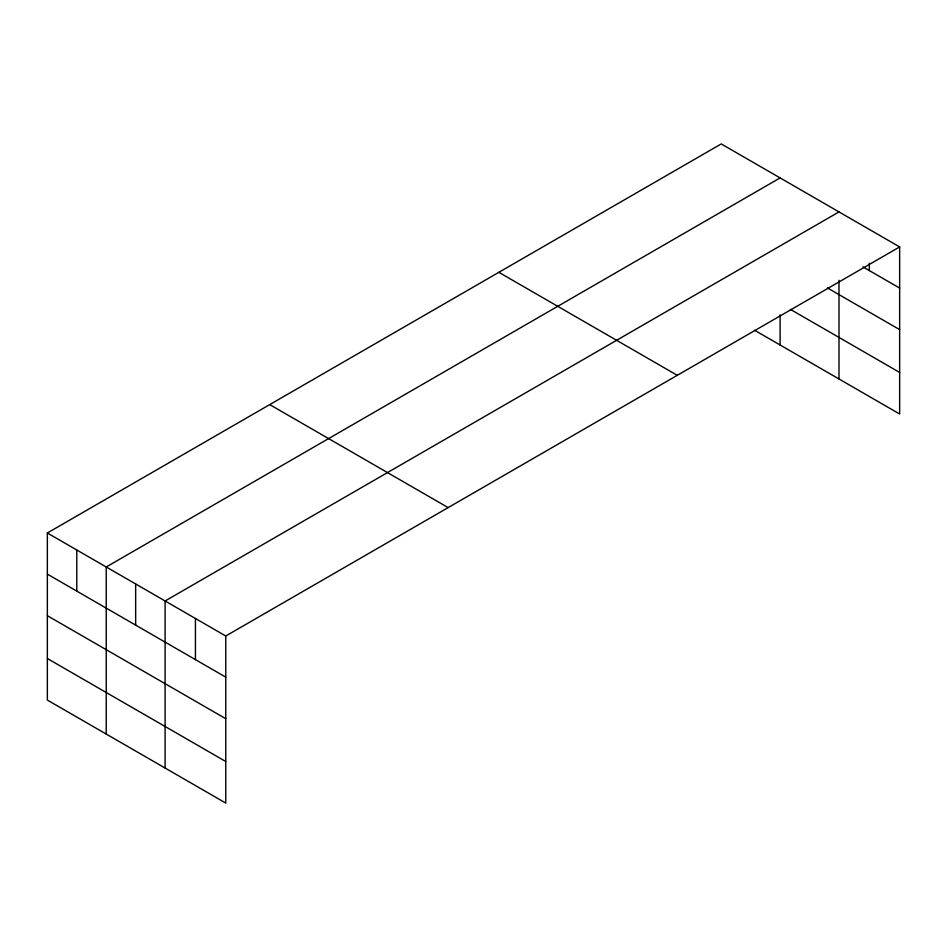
<?xml version="1.0" encoding="UTF-8"?>
<svg xmlns="http://www.w3.org/2000/svg" width="947" height="947" viewBox="0 0 947 947"><rect width="100%" height="100%" fill="white"/><g stroke="black" fill="none" stroke-linecap="round" stroke-linejoin="round"><path stroke-width="1.42" d="M899.65 246.93L721.235 143.932L47.35 532.995L47.35 700.07L225.765 803.068L225.765 635.993L899.65 246.93L899.65 414.005L754.522 330.219M780.115 177.918L106.23 566.981L106.23 734.055M838.995 211.915L165.098 600.978L165.098 768.053M863.001 266.912L899.65 288.077M827.477 287.959L899.65 329.627M790.354 309.349L899.65 372.443M498.856 272.322L677.271 375.32M269.729 404.606L448.144 507.604M47.35 532.995L225.765 635.993M47.35 574.131L225.765 677.141M47.35 615.692L225.765 718.702M47.35 658.508L225.765 761.518M869.322 263.219L869.322 270.558M838.995 280.276L838.995 378.989M780.115 314.901L780.115 344.992M195.425 618.486L195.425 659.633M135.658 583.979L135.658 625.127M76.79 549.994L76.79 591.129"/></g></svg>
